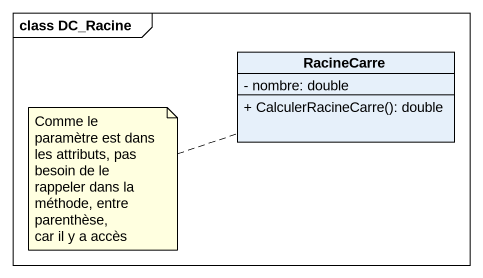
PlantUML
@startuml
mainframe class DC_Racine
hide circle
hide empty members
skinparam classAttributeIconSize 0
class RacineCarre {
  - nombre: double
  + CalculerRacineCarre(): double
}
note left of RacineCarre
  Comme le paramètre est dans les attributs, pas besoin de le rappeler dans la méthode, entre parenthèse,
  car il y a accès
end note
@enduml
